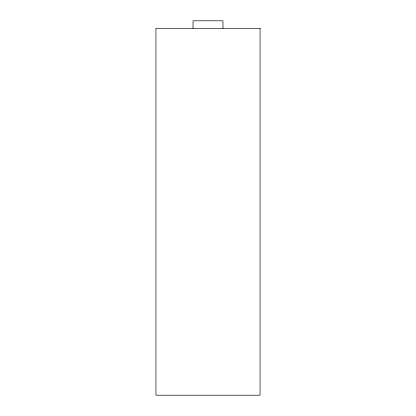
<?xml version="1.0" encoding="UTF-8"?>
<svg xmlns="http://www.w3.org/2000/svg" width="416" height="416" viewBox="0 0 416 416"><rect width="100%" height="100%" fill="white"/><g stroke="black" fill="none" stroke-linecap="round" stroke-linejoin="round"><path stroke-width="0.62" d="M222.976 28.288L222.976 20.8L193.024 20.8L193.024 28.288M260.078 28.288L155.922 28.288L155.922 395.2L260.078 395.2L260.078 28.288"/></g></svg>
